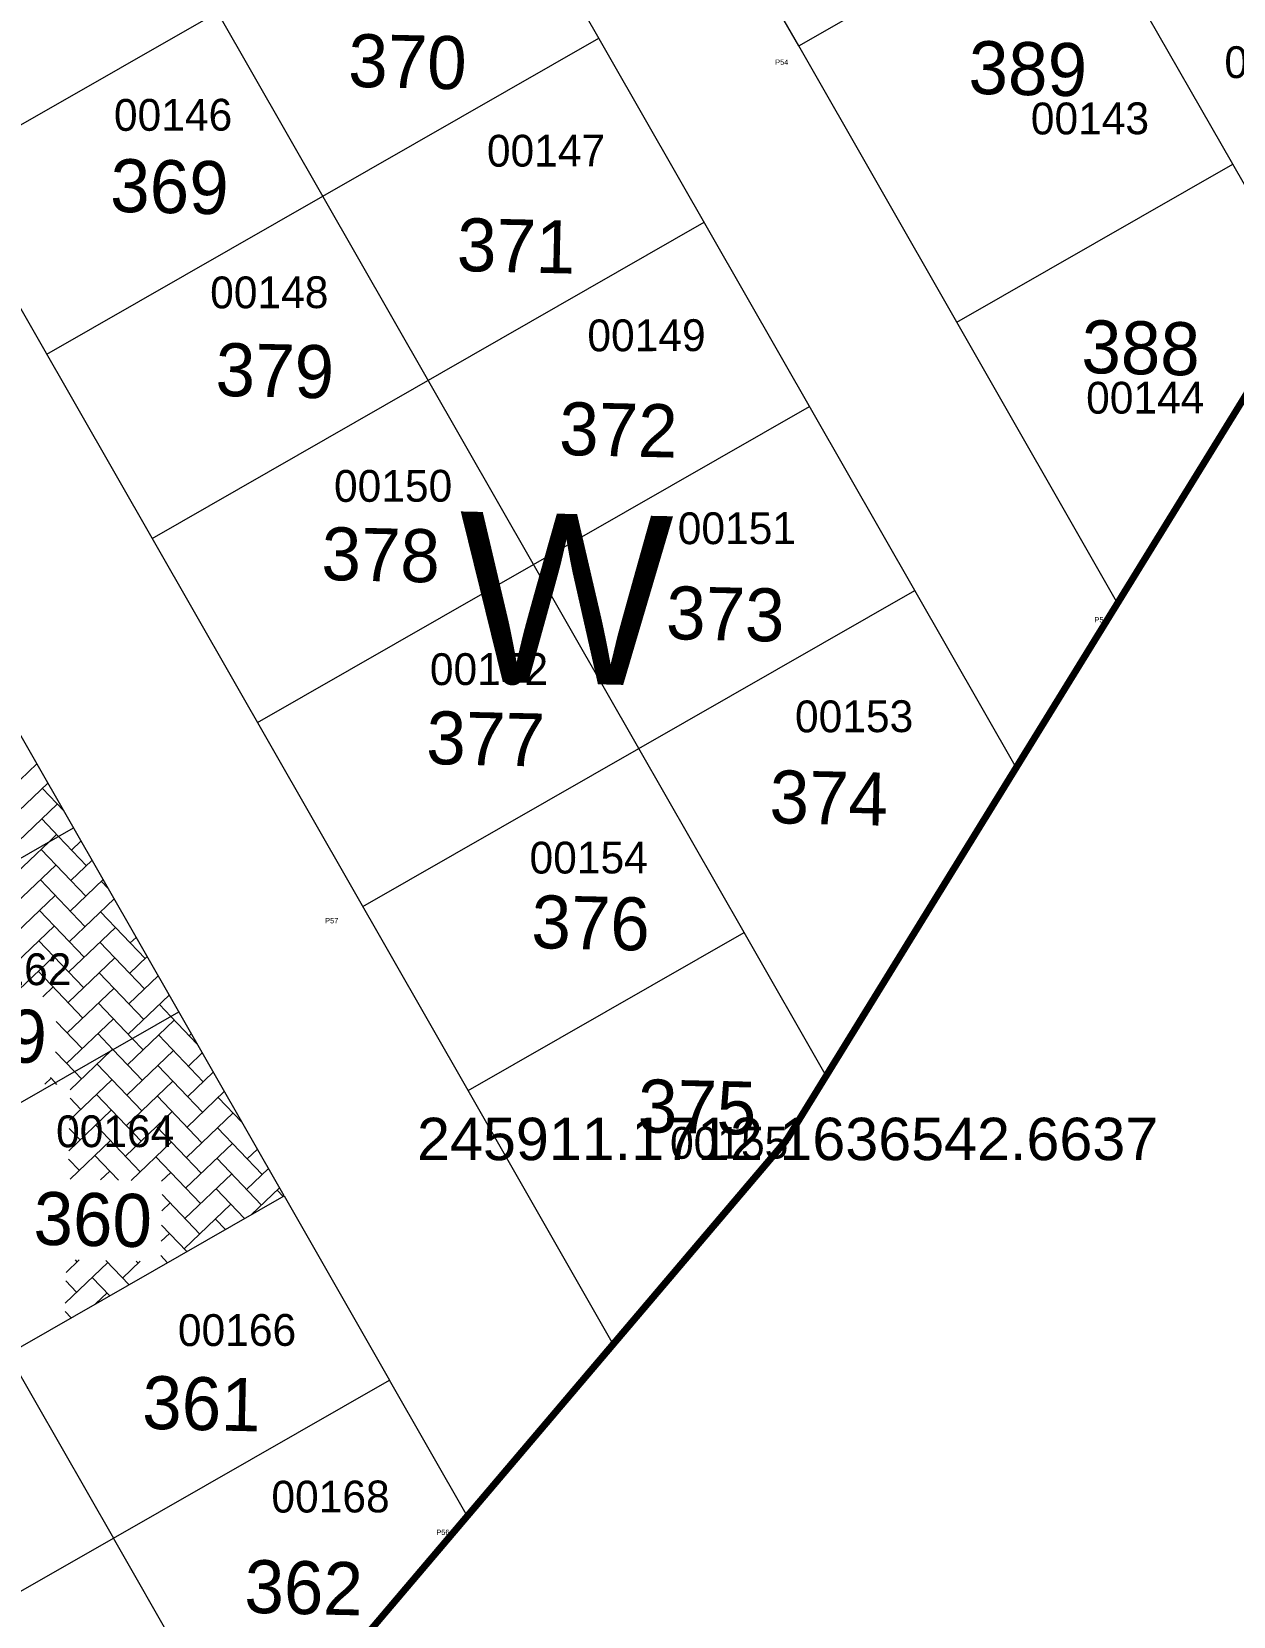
# Model space of a CAD drawing. Header units: metres. Extents: x 245225 to 248406, y 1633796 to 1637634.
# Drawn here: x 245875.5 to 245932.2, y 1636520.2 to 1636594.9 of the extents above; entities that cross this region are included whole.
import ezdxf
from ezdxf.enums import TextEntityAlignment as Align

# ---------------------------------------------------------------- set-up
doc = ezdxf.new("R2010")
doc.units = ezdxf.units.M
doc.header["$MEASUREMENT"] = 0
doc.layers.add('A immatriculer', color=2, linetype='Continuous', lineweight=0)
doc.layers.add('LIMITES TITRES FONCIERS', color=7, linetype='Continuous', lineweight=0)
doc.layers.add('historique_numero_parcelle', color=7, linetype='Continuous')
doc.layers.add('LIMITES_PARCELLES', color=7, linetype='Continuous', lineweight=0, true_color=0xffffff)
doc.styles.add('Style-Arial', font='arial.ttf')
doc.styles.add('Style-FANCY', font='FANCY.shx')
doc.styles.add('Style-WORKING', font='WORKING.shx')

# ---------------------------------------------------------------- blocks, each defined once
blk = doc.blocks.new('$U775_3_1')
at = {"color": 0, "linetype": 'Continuous', "lineweight": 0, "style": 'Style-WORKING'}
blk.add_text('388', height=0.2499, dxfattribs=at).set_placement((6363.3048, 5759.349))
blk = doc.blocks.new('$U778_3_1')
at = {"color": 0, "linetype": 'Continuous', "lineweight": 0, "style": 'Style-WORKING'}
blk.add_text('389', height=0.2499, dxfattribs=at).set_placement((6362.7425, 5760.6529))
blk = doc.blocks.new('$U785_3_1')
at = {"color": 0, "linetype": 'Continuous', "lineweight": 0, "style": 'Style-WORKING'}
blk.add_text('374', height=0.2499, dxfattribs=at).set_placement((6361.8827, 5757.1937))
blk = doc.blocks.new('$U786_3_1')
at = {"color": 0, "linetype": 'Continuous', "lineweight": 0, "style": 'Style-WORKING'}
blk.add_text('375', height=0.2499, dxfattribs=at).set_placement((6361.2949, 5755.7227))
blk = doc.blocks.new('$U787_3_1')
at = {"color": 0, "linetype": 'Continuous', "lineweight": 0, "style": 'Style-WORKING'}
blk.add_text('376', height=0.2499, dxfattribs=at).set_placement((6360.7733, 5756.5789))
blk = doc.blocks.new('$U788_3_1')
at = {"color": 0, "linetype": 'Continuous', "lineweight": 0, "style": 'Style-WORKING'}
blk.add_text('378', height=0.2499, dxfattribs=at).set_placement((6359.7437, 5758.2914))
blk = doc.blocks.new('$U789_3_1')
at = {"color": 0, "linetype": 'Continuous', "lineweight": 0, "style": 'Style-WORKING'}
blk.add_text('372', height=0.2499, dxfattribs=at).set_placement((6360.8508, 5758.9062))
blk = doc.blocks.new('$U790_3_1')
at = {"color": 0, "linetype": 'Continuous', "lineweight": 0, "style": 'Style-WORKING'}
blk.add_text('379', height=0.2499, dxfattribs=at).set_placement((6359.2245, 5759.1477))
blk = doc.blocks.new('$U791_3_1')
at = {"color": 0, "linetype": 'Continuous', "lineweight": 0, "style": 'Style-WORKING'}
blk.add_text('371', height=0.2499, dxfattribs=at).set_placement((6360.3491, 5759.7624))
blk = doc.blocks.new('$U792_3_1')
at = {"color": 0, "linetype": 'Continuous', "lineweight": 0, "style": 'Style-WORKING'}
blk.add_text('370', height=0.2499, dxfattribs=at).set_placement((6359.8166, 5760.6187))
blk = doc.blocks.new('$U793_1_1')
at = {"color": 0, "linetype": 'Continuous', "lineweight": 0, "style": 'Style-WORKING'}
blk.add_text('369', height=0.2499, dxfattribs=at).set_placement((6358.7079, 5760.0039))
blk = doc.blocks.new('$U794_3_1')
at = {"color": 0, "linetype": 'Continuous', "lineweight": 0, "style": 'Style-WORKING'}
blk.add_text('362', height=0.2499, dxfattribs=at).set_placement((6359.492, 5753.4146))
blk = doc.blocks.new('$U796_3_1')
at = {"color": 0, "linetype": 'Continuous', "lineweight": 0, "style": 'Style-WORKING'}
blk.add_text('377', height=0.2499, dxfattribs=at).set_placement((6360.2579, 5757.4352))
blk = doc.blocks.new('$U797_3_1')
at = {"color": 0, "linetype": 'Continuous', "lineweight": 0, "style": 'Style-WORKING'}
blk.add_text('373', height=0.2499, dxfattribs=at).set_placement((6361.375, 5758.0499))
blk = doc.blocks.new('$U799_3_1')
at = {"color": 0, "linetype": 'Continuous', "lineweight": 0, "style": 'Style-WORKING'}
blk.add_text('361', height=0.2499, dxfattribs=at).set_placement((6358.9903, 5754.2708))
blk = doc.blocks.new('$U801_3_1')
at = {"color": 0, "linetype": 'Continuous', "lineweight": 0, "style": 'Style-WORKING'}
blk.add_text('360', height=0.2499, dxfattribs=at).set_placement((6358.4578, 5755.1271))
blk = doc.blocks.new('$U803_3_1')
at = {"color": 0, "linetype": 'Continuous', "lineweight": 0, "style": 'Style-WORKING'}
blk.add_text('359', height=0.2499, dxfattribs=at).set_placement((6357.9426, 5755.9837))
blk = doc.blocks.new('$U1194_3_1')
at = {"color": 0, "linetype": 'Continuous', "lineweight": 0, "style": 'Style-WORKING'}
blk.add_text('W', height=0.8, dxfattribs=at).set_placement((6360.3902, 5757.8292))
blk = doc.blocks.new('*U572')
at = {"layer": 'LIMITES TITRES FONCIERS', "color": 5, "lineweight": 53, "flags": 128}
blk.add_lwpolyline([(181.78, 163.185), (220.59, 93.355), (121.56, -75.825), (91.56, -112.825), (61.56, -136.825), (-108.04, -218.565), (-190.96, -61.675), (181.78, 163.185)], close=True, dxfattribs=at)
at = {"layer": 'LIMITES TITRES FONCIERS', "color": 5, "lineweight": 53}
blk.add_3dface([(150.99, 218.565), (172.07, 180.645), (-200.3, -43.995), (-220.59, -5.595)], dxfattribs=at)

msp = doc.modelspace()

# ---------------------------------------------------------------- linework, layer by layer
at = {"layer": 'A immatriculer', "color": 2, "linetype": 'Continuous', "lineweight": 120, "flags": 128}
msp.add_lwpolyline([(246330.320288, 1636706.313632), (246325.105912, 1636693.527224), (245850.064788, 1636481.713832), (245880.290713, 1636506.294678), (245911.17117, 1636542.663663), (246014.009179, 1636709.465309), (246016.012106, 1636728.925579), (246151.04207, 1637003.448225), (246227.229316, 1637053.599904), (246240.305388, 1637040.932832), (246266.763788, 1636999.128532), (246331.498588, 1636902.599532), (246337.848588, 1636886.724532), (246369.598688, 1636797.295132), (246379.745388, 1636748.286732), (246330.320288, 1636706.313632)], close=True, dxfattribs=at)
at = {"layer": 'LIMITES TITRES FONCIERS', "color": 5, "linetype": 'Continuous', "lineweight": 53}
msp.add_3dface([(245570.711604, 1636620.550182), (245947.259177, 1636836.275747), (245967.483836, 1636797.856792), (245590.07586, 1636581.7879)], dxfattribs=at)
at = {"layer": 'limites_parcelles', "color": 7, "linetype": 'Continuous', "lineweight": 13}
msp.add_line((246014.00922, 1636709.465346), (245911.130326, 1636542.597894), dxfattribs=at)
at = {"layer": 'limites_parcelles', "color": 7, "linetype": 'Continuous', "lineweight": 0}
for p, q in [((245911.691304, 1636594.197582), (245904.239514, 1636607.215671)), ((245871.26047, 1636588.337066), (245897.296649, 1636603.240647)), ((245917.168772, 1636568.526392), (245897.296649, 1636603.240647)), ((245911.691304, 1636594.197582), (245924.709394, 1636601.649372)), ((245932.161184, 1636588.631282), (245924.709394, 1636601.649372)), ((245904.150683, 1636561.074602), (245884.278559, 1636595.788856)), ((245876.228989, 1636579.657991), (245902.264191, 1636594.562594)), ((245919.144094, 1636581.179469), (245911.691304, 1636594.197582)), ((245919.144094, 1636581.179469), (245932.161184, 1636588.631282)), ((245935.707252, 1636582.437439), (245932.161184, 1636588.631282)), ((245896.101112, 1636544.943736), (245871.26047, 1636588.337066)), ((245881.196531, 1636570.979938), (245907.232711, 1636585.883519)), ((245887.422037, 1636539.975217), (245862.582395, 1636583.368524)), ((245935.707252, 1636582.437439), (245926.744958, 1636567.900897)), ((245926.744958, 1636567.900897), (245919.144094, 1636581.179469)), ((245886.165051, 1636562.300863), (245912.201253, 1636577.205444)), ((245904.150683, 1636561.074602), (245917.168772, 1636568.526392)), ((245921.965141, 1636560.148339), (245917.168772, 1636568.526392)), ((245891.13257, 1636553.621811), (245904.150683, 1636561.074602)), ((245909.119202, 1636552.395527), (245904.150683, 1636561.074602)), ((245874.588455, 1636559.220204), (245875.76347, 1636560.342586)), ((245874.555542, 1636557.783581), (245876.283806, 1636559.43443)), ((245921.965141, 1636560.148339), (245913.002847, 1636545.611797)), ((245877.022425, 1636558.143174), (245876.025078, 1636559.187291)), ((245874.522652, 1636556.347958), (245876.726444, 1636558.453034)), ((245851.450796, 1636542.42874), (245877.485976, 1636557.332344)), ((245876.778516, 1636556.927442), (245875.992165, 1636557.750668)), ((245874.489739, 1636554.911335), (245876.335584, 1636556.67352)), ((245876.335584, 1636556.67352), (245876.693532, 1636557.016411)), ((245878.097242, 1636555.546876), (245876.778516, 1636556.927442)), ((245877.395898, 1636556.282132), (245877.842792, 1636556.709008)), ((245878.064329, 1636554.110253), (245875.959275, 1636556.315045)), ((245877.362985, 1636554.845509), (245878.363129, 1636555.800852)), ((245874.456826, 1636553.474711), (245876.660619, 1636555.579788)), ((245878.031416, 1636552.673629), (245875.926362, 1636554.878422)), ((245877.330072, 1636553.408886), (245878.883465, 1636554.892696)), ((245879.123894, 1636554.472079), (245878.799608, 1636554.812596)), ((245874.423914, 1636552.038088), (245876.627706, 1636554.143165)), ((245877.998526, 1636551.238006), (245875.893449, 1636553.441799)), ((245877.29716, 1636551.972263), (245879.402801, 1636553.984563)), ((245874.391001, 1636550.601465), (245876.594793, 1636552.706542)), ((245880.871772, 1636551.172181), (245878.766695, 1636553.375973)), ((245877.965614, 1636549.801383), (245875.860537, 1636552.005176)), ((245877.264247, 1636550.53564), (245879.468039, 1636552.640717)), ((245880.169406, 1636551.90646), (245880.443451, 1636552.167252)), ((245896.101112, 1636544.943736), (245909.119202, 1636552.395527)), ((245913.002847, 1636545.611797), (245909.119202, 1636552.395527)), ((245874.602499, 1636549.398306), (245876.561903, 1636551.270919)), ((245877.231334, 1636549.099017), (245879.435149, 1636551.205093)), ((245880.83886, 1636549.735558), (245878.733783, 1636551.93935)), ((245880.136493, 1636550.469837), (245880.962787, 1636551.259119)), ((245877.932701, 1636548.36476), (245875.827624, 1636550.568553)), ((245880.805947, 1636548.298934), (245878.70087, 1636550.502727)), ((245876.039122, 1636549.365393), (245876.52899, 1636549.834296)), ((245877.198421, 1636547.662394), (245879.402237, 1636549.76847)), ((245880.10358, 1636549.033214), (245881.483124, 1636550.350963)), ((245880.261173, 1636547.398176), (245878.667957, 1636549.066104)), ((245880.070668, 1636547.596591), (245882.00346, 1636549.442807)), ((245882.077485, 1636548.438848), (245881.540203, 1636549.000301)), ((245856.418316, 1636533.749688), (245882.454518, 1636548.654269)), ((245877.165531, 1636546.22677), (245879.369324, 1636548.331847)), ((245880.037778, 1636546.160968), (245882.24257, 1636548.266022)), ((245883.325856, 1636547.130912), (245882.077485, 1636548.438848)), ((245877.899788, 1636546.928137), (245876.679722, 1636548.205416)), ((245879.35204, 1636546.878862), (245878.635044, 1636547.629481)), ((245883.612367, 1636545.359886), (245881.507291, 1636547.563678)), ((245882.943914, 1636547.530765), (245883.04311, 1636547.625518)), ((245877.535728, 1636545.83819), (245876.64681, 1636546.768793)), ((245877.334079, 1636544.982584), (245879.267917, 1636546.830776)), ((245879.267917, 1636546.830776), (245879.336411, 1636546.895224)), ((245880.740121, 1636545.425688), (245879.35204, 1636546.878862)), ((245880.004865, 1636544.724345), (245882.209657, 1636546.829399)), ((245880.773034, 1636546.862311), (245880.261173, 1636547.398176)), ((245882.911024, 1636546.095142), (245883.563446, 1636546.717362)), ((245880.707208, 1636543.989065), (245878.602154, 1636546.193858)), ((245883.579455, 1636543.923263), (245881.474401, 1636546.128055)), ((245876.139822, 1636545.247006), (245876.430252, 1636545.524427)), ((245876.627595, 1636545.318853), (245876.40097, 1636545.556106)), ((245876.708673, 1636545.233974), (245876.627595, 1636545.318853)), ((245877.301166, 1636543.545961), (245879.303498, 1636545.458601)), ((245877.866875, 1636545.491514), (245877.535728, 1636545.83819)), ((245879.971952, 1636543.287722), (245882.176744, 1636545.392776)), ((245882.878111, 1636544.658519), (245884.082783, 1636545.809229)), ((245913.002847, 1636545.611797), (245911.130326, 1636542.597894)), ((245877.833962, 1636544.054891), (245877.325055, 1636544.588687)), ((245880.674318, 1636542.553442), (245878.569241, 1636544.757235)), ((245883.546565, 1636542.487639), (245881.441488, 1636544.691432)), ((245882.845198, 1636543.221896), (245884.603119, 1636544.901073)), ((245885.427325, 1636543.459818), (245884.314734, 1636544.625606)), ((245902.960472, 1636532.961487), (245896.101112, 1636544.943736)), ((245877.268253, 1636542.109338), (245879.270585, 1636544.021978)), ((245879.939039, 1636541.851099), (245882.143831, 1636543.956153)), ((245882.812285, 1636541.785273), (245885.016078, 1636543.89035)), ((245877.801072, 1636542.619268), (245877.292142, 1636543.152064)), ((245880.641406, 1636541.116819), (245878.536329, 1636543.320611)), ((245883.513652, 1636541.051016), (245881.408575, 1636543.254809)), ((245886.386898, 1636540.985191), (245884.281821, 1636543.188983)), ((245877.333537, 1636540.76749), (245879.237695, 1636542.586355)), ((245880.206783, 1636540.701665), (245882.110941, 1636542.520529)), ((245882.779372, 1636540.34865), (245884.983188, 1636542.454727)), ((245911.130326, 1636542.597894), (245902.960472, 1636532.961487)), ((245877.768159, 1636541.182645), (245877.259229, 1636541.715441)), ((245879.619937, 1636540.715109), (245878.503416, 1636541.883988)), ((245883.480739, 1636539.614393), (245881.375662, 1636541.818186)), ((245886.353985, 1636539.548568), (245884.248908, 1636541.75236)), ((245885.685531, 1636541.719447), (245886.163105, 1636542.175629)), ((245878.77016, 1636540.734577), (245879.204783, 1636541.149732)), ((245881.643406, 1636540.668752), (245882.078029, 1636541.083906)), ((245882.74646, 1636538.912027), (245884.950275, 1636541.018103)), ((245885.652618, 1636540.282824), (245886.682441, 1636541.267496)), ((245883.447826, 1636538.17777), (245881.672942, 1636540.03691)), ((245885.560142, 1636538.909582), (245884.215995, 1636540.315737)), ((245885.872321, 1636539.088479), (245887.202778, 1636540.35934)), ((245887.376431, 1636539.949255), (245887.089241, 1636540.249911)), ((245861.386858, 1636525.071613), (245887.422037, 1636539.975217)), ((245881.655489, 1636539.275109), (245882.045116, 1636539.647283)), ((245882.71357, 1636537.476404), (245884.917362, 1636539.58148)), ((245887.422037, 1636539.975217), (245892.390579, 1636531.297142)), ((245882.834697, 1636537.349596), (245881.640029, 1636538.600287)), ((245884.650986, 1636538.389269), (245884.183083, 1636538.879114)), ((245881.622577, 1636537.838486), (245882.012203, 1636538.21066)), ((245881.926541, 1636536.82926), (245881.607116, 1636537.163664)), ((245877.103712, 1636534.927222), (245879.106044, 1636536.839863)), ((245877.136625, 1636536.363845), (245877.764527, 1636536.963621)), ((245877.669421, 1636536.872776), (245877.579575, 1636536.967858)), ((245880.109252, 1636535.78961), (245879.016198, 1636536.934946)), ((245879.807411, 1636536.105606), (245880.636773, 1636536.897818)), ((245880.542667, 1636536.80695), (245880.451822, 1636536.902056)), ((245877.636508, 1636535.436153), (245877.127601, 1636535.969948)), ((245879.201096, 1636535.269274), (245878.371787, 1636536.138496)), ((245878.531131, 1636534.885518), (245879.073131, 1636535.40324)), ((245877.384807, 1636534.229601), (245877.094688, 1636534.533325)), ((245874.404947, 1636532.523404), (245879.372467, 1636523.844352)), ((245879.372467, 1636523.844352), (245892.390579, 1636531.297142)), ((245896.076066, 1636524.858041), (245892.390579, 1636531.297142)), ((245896.076066, 1636524.858041), (245880.290754, 1636506.294716)), ((245866.354377, 1636516.392561), (245879.372467, 1636523.844352)), ((245885.750968, 1636512.703337), (245879.372467, 1636523.844352))]:
    msp.add_line(p, q, dxfattribs=at)
at = {"layer": 'limites_parcelles', "color": 7, "linetype": 'Continuous', "lineweight": 80}
msp.add_line((245911.130326, 1636542.597894), (245880.290754, 1636506.294716), dxfattribs=at)
at = {"layer": 'limites_parcelles', "color": 7, "linetype": 'Continuous', "lineweight": 0}
msp.add_point((245911.130326, 1636542.597894), dxfattribs=at)
msp.add_point((245911.130326, 1636542.597894), dxfattribs=at)
msp.add_point((245911.130326, 1636542.597894), dxfattribs=at)
msp.add_point((245911.130326, 1636542.597894), dxfattribs=at)
msp.add_point((245911.130326, 1636542.597894), dxfattribs=at)
msp.add_point((245911.130326, 1636542.597894), dxfattribs=at)

# ---------------------------------------------------------------- block references
at = {"layer": 'LIMITES TITRES FONCIERS', "color": 5, "lineweight": 53, "rotation": 358.690123}
msp.add_blockref('*U572', (245791.329628, 1636621.192749), dxfattribs=at)
at = {"layer": 'limites_parcelles', "color": 7, "linetype": 'Continuous', "lineweight": 0, "xscale": 10, "yscale": 10, "zscale": 10, "rotation": 358.687592}
for name in ['$U792_3_1', '$U792_3_1', '$U792_3_1', '$U792_3_1', '$U792_3_1', '$U792_3_1', '$U778_3_1', '$U778_3_1', '$U778_3_1', '$U778_3_1', '$U778_3_1', '$U778_3_1', '$U793_1_1', '$U793_1_1', '$U793_1_1', '$U793_1_1', '$U793_1_1', '$U793_1_1', '$U791_3_1', '$U791_3_1', '$U791_3_1', '$U791_3_1', '$U791_3_1', '$U791_3_1', '$U775_3_1', '$U775_3_1', '$U775_3_1', '$U775_3_1', '$U775_3_1', '$U775_3_1', '$U790_3_1', '$U790_3_1', '$U790_3_1', '$U790_3_1', '$U790_3_1', '$U790_3_1', '$U789_3_1', '$U789_3_1', '$U789_3_1', '$U789_3_1', '$U789_3_1', '$U789_3_1', '$U1194_3_1', '$U1194_3_1', '$U1194_3_1', '$U1194_3_1', '$U1194_3_1', '$U1194_3_1', '$U788_3_1', '$U788_3_1', '$U788_3_1', '$U788_3_1', '$U788_3_1', '$U788_3_1', '$U797_3_1', '$U797_3_1', '$U797_3_1', '$U797_3_1', '$U797_3_1', '$U797_3_1', '$U796_3_1', '$U796_3_1', '$U796_3_1', '$U796_3_1', '$U796_3_1', '$U796_3_1', '$U785_3_1', '$U785_3_1', '$U785_3_1', '$U785_3_1', '$U785_3_1', '$U785_3_1', '$U787_3_1', '$U787_3_1', '$U787_3_1', '$U787_3_1', '$U787_3_1', '$U787_3_1', '$U803_3_1', '$U803_3_1', '$U803_3_1', '$U803_3_1', '$U803_3_1', '$U803_3_1', '$U786_3_1', '$U786_3_1', '$U786_3_1', '$U786_3_1', '$U786_3_1', '$U786_3_1', '$U801_3_1', '$U801_3_1', '$U801_3_1', '$U801_3_1', '$U801_3_1', '$U801_3_1', '$U799_3_1', '$U799_3_1', '$U799_3_1', '$U799_3_1', '$U799_3_1', '$U799_3_1', '$U794_3_1', '$U794_3_1', '$U794_3_1', '$U794_3_1', '$U794_3_1', '$U794_3_1']:
    msp.add_blockref(name, (180989.543124, 1580457.839142), dxfattribs=at)

# ---------------------------------------------------------------- texts
at = {"layer": 'historique_numero_parcelle', "color": 92, "linetype": 'Continuous', "lineweight": 0, "style": 'Style-FANCY'}
for s, p in [('00140', (245934.558997, 1636593.438173)), ('00146', (245882.185248, 1636590.95041)), ('00143', (245925.428502, 1636590.781447)), ('00147', (245899.775248, 1636589.262134)), ('00148', (245886.723503, 1636582.582259)), ('00149', (245904.515257, 1636580.556395)), ('00144', (245928.037535, 1636577.615817)), ('00150', (245892.564507, 1636573.456591)), ('00151', (245908.77693, 1636571.46094)), ('00152', (245897.086809, 1636564.818503)), ('00153', (245914.30585, 1636562.591383)), ('00154', (245901.787055, 1636555.931325)), ('00162', (245874.601462, 1636550.661703)), ('00164', (245879.455911, 1636543.027719)), ('00155', (245908.413641, 1636542.484283)), ('00166', (245885.20264, 1636533.653792)), ('00168', (245889.612348, 1636525.802118))]:
    msp.add_text(s, height=1.499994, rotation=0.1323, dxfattribs=at).set_placement(p, align=Align.MIDDLE_CENTER)
at = {"layer": 'historique_numero_parcelle', "color": 7, "lineweight": 53, "style": 'Style-Arial'}
msp.add_text('245911.1712 1636542.6637', height=1.999992, dxfattribs=at).set_placement((245911.17117, 1636542.663663), align=Align.MIDDLE_CENTER)
at = {"layer": 'limites_parcelles', "color": 7, "linetype": 'Continuous', "lineweight": 0, "style": 'Style-Arial'}
for s, p in [('P54', (245910.5844, 1636593.5589)), ('P51', (245925.6414, 1636567.268)), ('P57', (245889.3575, 1636553.0816)), ('P56', (245894.6023, 1636524.2422))]:
    msp.add_text(s, height=0.25, dxfattribs=at).set_placement(p, align=Align.TOP_LEFT)

doc.saveas('drawing.dxf')
